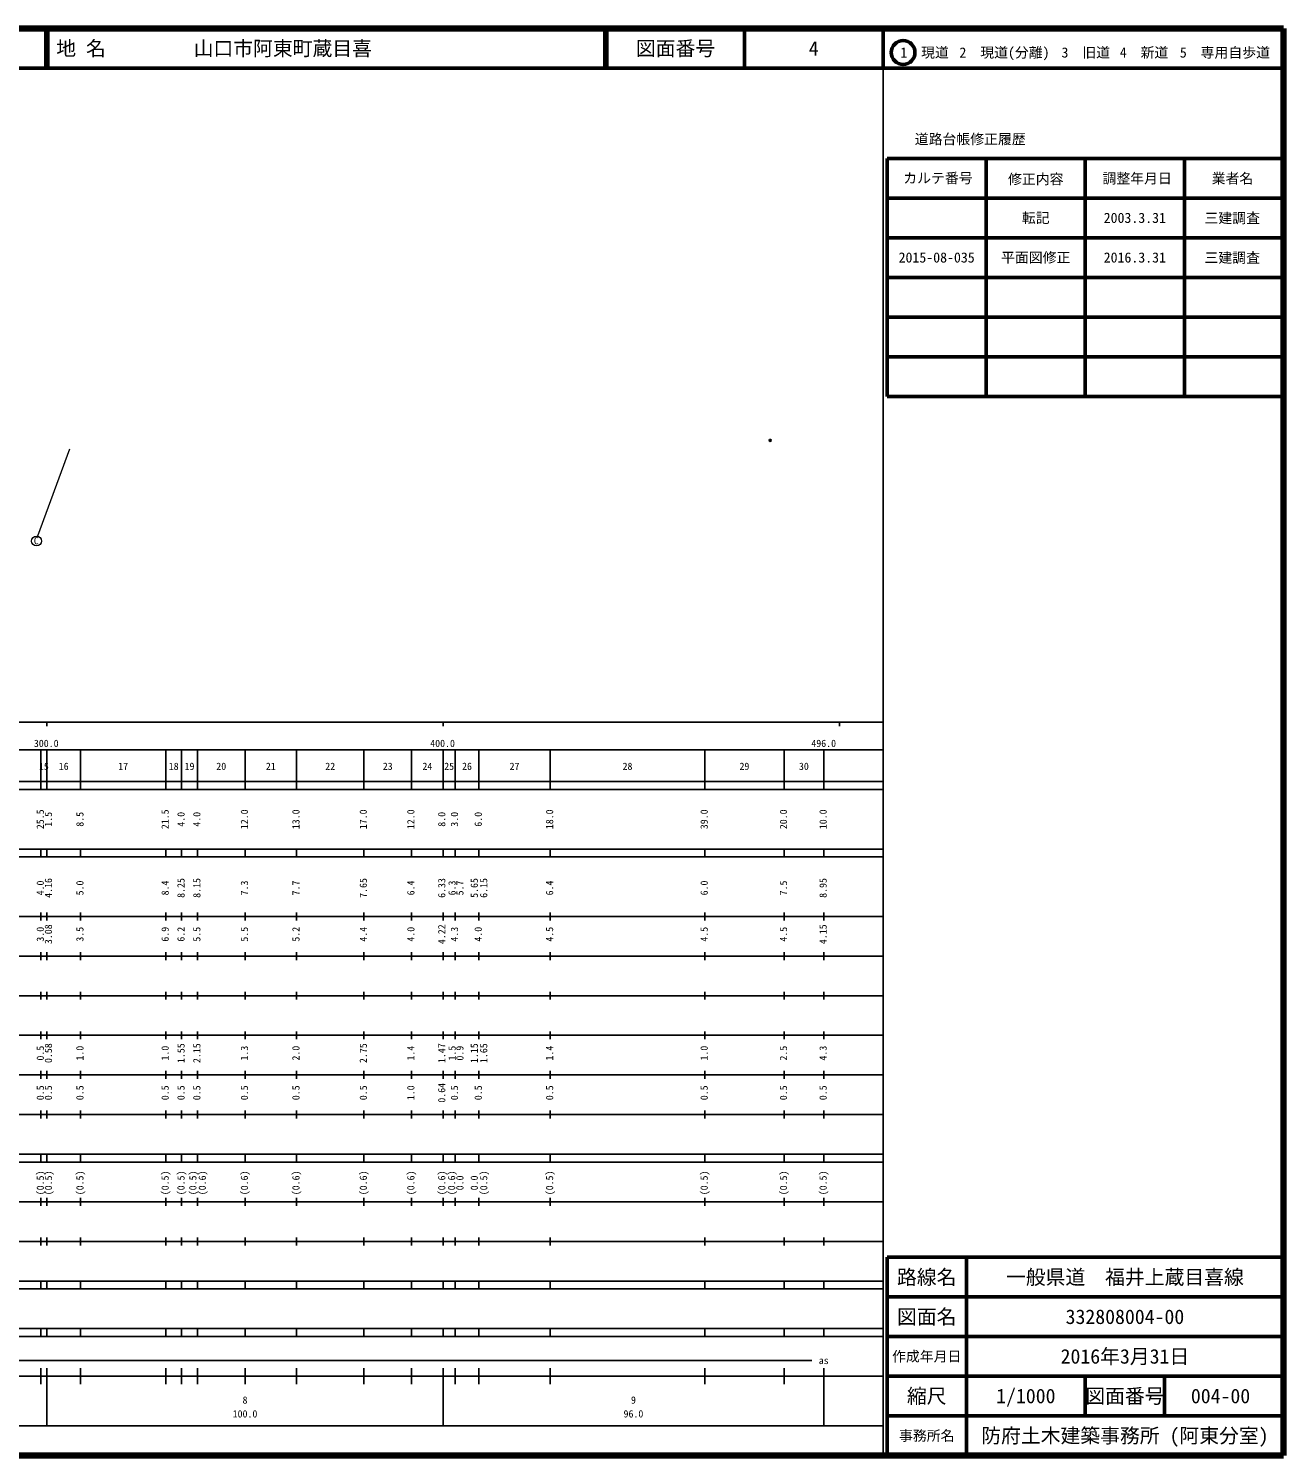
# Model space of a CAD drawing. Units: millimetres on the paper. Extents: x 40 to 680, y 20 to 380.
# Drawn here: x 363.4 to 680, y 20 to 380 of the extents above; entities that cross this region are included whole.
import ezdxf
from ezdxf.enums import TextEntityAlignment as Align

# ---------------------------------------------------------------- set-up
doc = ezdxf.new("R2010")
doc.units = ezdxf.units.MM
doc.header["$PDMODE"] = 32
doc.header["$PDSIZE"] = 0.5
for name, color, linetype, lineweight in [('M-BGD', 7, 'Continuous', 13), ('M-TTL', 2, 'Continuous', 140), ('M-TTL-BAND', 7, 'Continuous', 25), ('M-TTL-FRAM', 2, 'Continuous', 50), ('M-TTL-LINE', 7, 'Continuous', 50)]:
    doc.layers.add(name, color=color, linetype=linetype, lineweight=lineweight)
doc.layers.add('M-OTRS', color=6, linetype='Continuous')
doc.layers.add('M-TTL-TXT', color=7, linetype='Continuous')
doc.styles.add('ＭＳ ゴシック', font='')
doc.styles.get('ＭＳ ゴシック').set_extended_font_data('MS Gothic')

msp = doc.modelspace()

# ---------------------------------------------------------------- linework, layer by layer
at = {"layer": 'M-BGD'}
msp.add_line((373.709, 273.879), (365.676, 251.921), dxfattribs=at)
msp.add_circle((365.393, 250.703), 1.25, dxfattribs=at)
at = {"layer": 'M-OTRS'}
msp.add_point((550.507, 276.104), dxfattribs=at)
at = {"layer": 'M-TTL'}
for p, q in [((680, 380), (40, 380)), ((680, 20), (680, 380)), ((40, 20), (680, 20))]:
    msp.add_line(p, q, dxfattribs=at)
at = {"layer": 'M-TTL-BAND'}
for p, q in [((579, 20), (579, 370)), ((40, 205), (579, 205)), ((368, 205), (368, 204)), ((468, 205), (468, 204)), ((568, 205), (568, 204)), ((68, 198), (579, 198)), ((366.5, 188), (366.5, 198)), ((368, 188), (368, 198)), ((376.5, 188), (376.5, 198)), ((398, 188), (398, 198)), ((402, 188), (402, 198)), ((406, 188), (406, 198)), ((418, 188), (418, 198)), ((431, 188), (431, 198)), ((448, 188), (448, 198)), ((460, 188), (460, 198)), ((468, 188), (468, 198)), ((471, 188), (471, 198)), ((477, 188), (477, 198)), ((495, 188), (495, 198)), ((534, 188), (534, 198)), ((554, 188), (554, 198)), ((564, 188), (564, 198)), ((40, 190), (579, 190)), ((40, 188), (579, 188)), ((40, 173), (579, 173)), ((366.5, 171), (366.5, 173)), ((368, 171), (368, 173)), ((376.5, 171), (376.5, 173)), ((398, 171), (398, 173)), ((402, 171), (402, 173)), ((406, 171), (406, 173)), ((418, 171), (418, 173)), ((431, 171), (431, 173)), ((448, 171), (448, 173)), ((460, 171), (460, 173)), ((468, 171), (468, 173)), ((471, 171), (471, 173)), ((477, 171), (477, 173)), ((495, 171), (495, 173)), ((534, 171), (534, 173)), ((554, 171), (554, 173)), ((564, 171), (564, 173)), ((40, 171), (579, 171)), ((40, 156), (579, 156)), ((366.5, 155), (366.5, 157)), ((368, 155), (368, 157)), ((376.5, 155), (376.5, 157)), ((398, 155), (398, 157)), ((402, 155), (402, 157)), ((406, 155), (406, 157)), ((418, 155), (418, 157)), ((431, 155), (431, 157)), ((448, 155), (448, 157)), ((460, 155), (460, 157)), ((468, 155), (468, 157)), ((471, 155), (471, 157)), ((477, 155), (477, 157)), ((495, 155), (495, 157)), ((534, 155), (534, 157)), ((554, 155), (554, 157)), ((564, 155), (564, 157)), ((46, 146), (579, 146)), ((366.5, 145), (366.5, 147)), ((368, 145), (368, 147)), ((376.5, 145), (376.5, 147)), ((398, 145), (398, 147)), ((402, 145), (402, 147)), ((406, 145), (406, 147)), ((418, 145), (418, 147)), ((431, 145), (431, 147)), ((448, 145), (448, 147)), ((460, 145), (460, 147)), ((468, 145), (468, 147)), ((471, 145), (471, 147)), ((477, 145), (477, 147)), ((495, 145), (495, 147)), ((534, 145), (534, 147)), ((554, 145), (554, 147)), ((564, 145), (564, 147)), ((366.5, 135), (366.5, 137)), ((368, 135), (368, 137)), ((376.5, 135), (376.5, 137)), ((398, 135), (398, 137)), ((402, 135), (402, 137)), ((406, 135), (406, 137)), ((418, 135), (418, 137)), ((431, 135), (431, 137)), ((448, 135), (448, 137)), ((460, 135), (460, 137)), ((468, 135), (468, 137)), ((471, 135), (471, 137)), ((477, 135), (477, 137)), ((495, 135), (495, 137)), ((534, 135), (534, 137)), ((554, 135), (554, 137)), ((564, 135), (564, 137)), ((52, 136), (579, 136)), ((46, 126), (579, 126)), ((366.5, 125), (366.5, 127)), ((368, 125), (368, 127)), ((376.5, 125), (376.5, 127)), ((398, 125), (398, 127)), ((402, 125), (402, 127)), ((406, 125), (406, 127)), ((418, 125), (418, 127)), ((431, 125), (431, 127)), ((448, 125), (448, 127)), ((460, 125), (460, 127)), ((468, 125), (468, 127)), ((471, 125), (471, 127)), ((477, 125), (477, 127)), ((495, 125), (495, 127)), ((534, 125), (534, 127)), ((554, 125), (554, 127)), ((564, 125), (564, 127)), ((52, 116), (579, 116)), ((366.5, 115), (366.5, 117)), ((368, 115), (368, 117)), ((376.5, 115), (376.5, 117)), ((398, 115), (398, 117)), ((402, 115), (402, 117)), ((406, 115), (406, 117)), ((418, 115), (418, 117)), ((431, 115), (431, 117)), ((448, 115), (448, 117)), ((460, 115), (460, 117)), ((468, 115), (468, 117)), ((471, 115), (471, 117)), ((477, 115), (477, 117)), ((495, 115), (495, 117)), ((534, 115), (534, 117)), ((554, 115), (554, 117)), ((564, 115), (564, 117)), ((46, 106), (579, 106)), ((366.5, 105), (366.5, 107)), ((368, 105), (368, 107)), ((376.5, 105), (376.5, 107)), ((398, 105), (398, 107)), ((402, 105), (402, 107)), ((406, 105), (406, 107)), ((418, 105), (418, 107)), ((431, 105), (431, 107)), ((448, 105), (448, 107)), ((460, 105), (460, 107)), ((468, 105), (468, 107)), ((471, 105), (471, 107)), ((477, 105), (477, 107)), ((495, 105), (495, 107)), ((534, 105), (534, 107)), ((554, 105), (554, 107)), ((564, 105), (564, 107)), ((40, 96), (579, 96)), ((40, 94), (579, 94)), ((366.5, 94), (366.5, 96)), ((368, 94), (368, 96)), ((376.5, 94), (376.5, 96)), ((398, 94), (398, 96)), ((402, 94), (402, 96)), ((406, 94), (406, 96)), ((418, 94), (418, 96)), ((431, 94), (431, 96)), ((448, 94), (448, 96)), ((460, 94), (460, 96)), ((468, 94), (468, 96)), ((471, 94), (471, 96)), ((477, 94), (477, 96)), ((495, 94), (495, 96)), ((534, 94), (534, 96)), ((554, 94), (554, 96)), ((564, 94), (564, 96)), ((49, 84), (579, 84)), ((366.5, 83), (366.5, 85)), ((368, 83), (368, 85)), ((376.5, 83), (376.5, 85)), ((398, 83), (398, 85)), ((402, 83), (402, 85)), ((406, 83), (406, 85)), ((418, 83), (418, 85)), ((431, 83), (431, 85)), ((448, 83), (448, 85)), ((460, 83), (460, 85)), ((468, 83), (468, 85)), ((471, 83), (471, 85)), ((477, 83), (477, 85)), ((495, 83), (495, 85)), ((534, 83), (534, 85)), ((554, 83), (554, 85)), ((564, 83), (564, 85)), ((40, 74), (579, 74)), ((366.5, 73), (366.5, 75)), ((368, 73), (368, 75)), ((376.5, 73), (376.5, 75)), ((398, 73), (398, 75)), ((402, 73), (402, 75)), ((406, 73), (406, 75)), ((418, 73), (418, 75)), ((431, 73), (431, 75)), ((448, 73), (448, 75)), ((460, 73), (460, 75)), ((468, 73), (468, 75)), ((471, 73), (471, 75)), ((477, 73), (477, 75)), ((495, 73), (495, 75)), ((534, 73), (534, 75)), ((554, 73), (554, 75)), ((564, 73), (564, 75)), ((40, 64), (579, 64)), ((40, 62), (579, 62)), ((366.5, 62), (366.5, 64)), ((368, 62), (368, 64)), ((376.5, 62), (376.5, 64)), ((398, 62), (398, 64)), ((402, 62), (402, 64)), ((406, 62), (406, 64)), ((418, 62), (418, 64)), ((431, 62), (431, 64)), ((448, 62), (448, 64)), ((460, 62), (460, 64)), ((468, 62), (468, 64)), ((471, 62), (471, 64)), ((477, 62), (477, 64)), ((495, 62), (495, 64)), ((534, 62), (534, 64)), ((554, 62), (554, 64)), ((564, 62), (564, 64)), ((40, 52), (579, 52)), ((366.5, 50), (366.5, 52)), ((368, 50), (368, 52)), ((376.5, 50), (376.5, 52)), ((398, 50), (398, 52)), ((402, 50), (402, 52)), ((406, 50), (406, 52)), ((418, 50), (418, 52)), ((431, 50), (431, 52)), ((448, 50), (448, 52)), ((460, 50), (460, 52)), ((468, 50), (468, 52)), ((471, 50), (471, 52)), ((477, 50), (477, 52)), ((495, 50), (495, 52)), ((534, 50), (534, 52)), ((554, 50), (554, 52)), ((564, 50), (564, 52)), ((40, 50), (579, 50)), ((71, 44), (561, 44)), ((40, 40), (579, 40)), ((366.5, 38), (366.5, 42)), ((368, 27.5), (368, 42)), ((376.5, 38), (376.5, 42)), ((398, 38), (398, 42)), ((402, 38), (402, 42)), ((406, 38), (406, 42)), ((418, 38), (418, 42)), ((431, 38), (431, 42)), ((448, 38), (448, 42)), ((460, 38), (460, 42)), ((468, 27.5), (468, 42)), ((471, 38), (471, 42)), ((477, 38), (477, 42)), ((495, 38), (495, 42)), ((534, 38), (534, 42)), ((554, 38), (554, 42)), ((564, 27.5), (564, 42)), ((68, 27.5), (579, 27.5))]:
    msp.add_line(p, q, dxfattribs=at)
at = {"layer": 'M-TTL-FRAM'}
for p, q in [((580, 347.197), (580, 287.197)), ((580, 347.197), (680, 347.197)), ((580, 287.197), (680, 287.197)), ((680, 70), (580, 70)), ((580, 70), (580, 20))]:
    msp.add_line(p, q, dxfattribs=at)
at = {"layer": 'M-TTL-LINE'}
for p, q in [((367.75, 380), (367.75, 370)), ((368.25, 380), (368.25, 370)), ((508.747, 380), (508.747, 370)), ((509.247, 380), (509.247, 370)), ((543.997, 380), (543.997, 370)), ((579, 380), (579, 370)), ((40, 370), (680, 370)), ((605, 347.197), (605, 287.197)), ((630, 347.197), (630, 287.197)), ((655, 347.197), (655, 287.197)), ((580, 337.197), (680, 337.197)), ((580, 327.197), (680, 327.197)), ((580, 317.197), (680, 317.197)), ((580, 307.197), (680, 307.197)), ((580, 297.197), (680, 297.197)), ((600, 70), (600, 20)), ((680, 60), (580, 60)), ((680, 50), (580, 50)), ((680, 40), (580, 40)), ((630, 40), (630, 30)), ((650, 40), (650, 30)), ((680, 30), (580, 30))]:
    msp.add_line(p, q, dxfattribs=at)
msp.add_circle((584.031, 373.958), 3, dxfattribs=at)

# ---------------------------------------------------------------- texts
at = {"layer": 'M-BGD', "style": 'ＭＳ ゴシック'}
msp.add_text('C', height=1.833, dxfattribs=at).set_placement((364.714, 249.329), align=Align.BOTTOM_LEFT)
msp.add_text('8.0', height=1.833, rotation=90, dxfattribs=at).set_placement((469.084, 180.5), align=Align.BOTTOM_CENTER)
at = {"layer": 'M-TTL-BAND', "style": 'ＭＳ ゴシック'}
for s, p in [('300.0', (367.844, 198.195)), ('400.0', (467.844, 198.195)), ('496.0', (564, 198.195)), ('15', (367.25, 192.405)), ('16', (372.25, 192.405)), ('17', (387.25, 192.405)), ('18', (400, 192.405)), ('19', (404, 192.405)), ('20', (412, 192.405)), ('21', (424.5, 192.405)), ('22', (439.5, 192.405)), ('23', (454, 192.405)), ('24', (464, 192.405)), ('25', (469.5, 192.405)), ('26', (474, 192.405)), ('27', (486, 192.405)), ('28', (514.5, 192.405)), ('29', (544, 192.405)), ('30', (559, 192.405)), ('as', (564, 42.5)), ('8', (418, 32.523)), ('9', (516, 32.523)), ('100.0', (418, 29.033)), ('96.0', (516, 29.033))]:
    msp.add_text(s, height=1.833, dxfattribs=at).set_placement(p, align=Align.BOTTOM_CENTER)
for s, p in [('25.5', (367.797, 180.5)), ('1.5', (369.841, 180.5)), ('8.5', (377.797, 180.5)), ('21.5', (399.297, 180.5)), ('4.0', (403.297, 180.5)), ('4.0', (407.297, 180.5)), ('12.0', (419.297, 180.5)), ('13.0', (432.297, 180.5)), ('17.0', (449.297, 180.5)), ('12.0', (461.297, 180.5)), ('3.0', (472.297, 180.5)), ('6.0', (478.297, 180.5)), ('18.0', (496.297, 180.5)), ('39.0', (535.297, 180.5)), ('20.0', (555.297, 180.5)), ('10.0', (565.297, 180.5)), ('4.0', (367.797, 163.174)), ('4.16', (369.841, 163.174)), ('5.0', (377.797, 163.174)), ('8.4', (399.297, 163.174)), ('8.25', (403.297, 163.174)), ('8.15', (407.297, 163.174)), ('7.3', (419.297, 163.174)), ('7.7', (432.297, 163.174)), ('7.65', (449.297, 163.174)), ('6.4', (461.297, 163.174)), ('6.33', (469.084, 163.174)), ('6.3', (471.685, 163.174)), ('5.7', (473.667, 163.174)), ('5.65', (477.297, 163.174)), ('6.15', (479.667, 163.174)), ('6.4', (496.297, 163.174)), ('6.0', (535.297, 163.174)), ('7.5', (555.297, 163.174)), ('8.95', (565.297, 163.174)), ('3.0', (367.797, 151.5)), ('3.08', (369.841, 151.5)), ('3.5', (377.797, 151.5)), ('6.9', (399.297, 151.5)), ('6.2', (403.297, 151.5)), ('5.5', (407.297, 151.5)), ('5.5', (419.297, 151.5)), ('5.2', (432.297, 151.5)), ('4.4', (449.297, 151.5)), ('4.0', (461.297, 151.5)), ('4.22', (469.084, 151.5)), ('4.3', (472.297, 151.5)), ('4.0', (478.297, 151.5)), ('4.5', (496.297, 151.5)), ('4.5', (535.297, 151.5)), ('4.5', (555.297, 151.5)), ('4.15', (565.297, 151.5)), ('0.5', (367.797, 121.5)), ('0.58', (369.841, 121.5)), ('1.0', (377.797, 121.5)), ('1.0', (399.297, 121.5)), ('1.55', (403.297, 121.5)), ('2.15', (407.297, 121.5)), ('1.3', (419.297, 121.5)), ('2.0', (432.297, 121.5)), ('2.75', (449.297, 121.5)), ('1.4', (461.297, 121.5)), ('1.47', (469.084, 121.5)), ('1.5', (471.713, 121.5)), ('0.9', (473.667, 121.5)), ('1.15', (477.297, 121.5)), ('1.65', (479.667, 121.5)), ('1.4', (496.297, 121.5)), ('1.0', (535.297, 121.5)), ('2.5', (555.297, 121.5)), ('4.3', (565.297, 121.5)), ('0.5', (367.797, 111.5)), ('0.5', (369.841, 111.5)), ('0.5', (377.797, 111.5)), ('0.5', (399.297, 111.5)), ('0.5', (403.297, 111.5)), ('0.5', (407.297, 111.5)), ('0.5', (419.297, 111.5)), ('0.5', (432.297, 111.5)), ('0.5', (449.297, 111.5)), ('1.0', (461.297, 111.5)), ('0.64', (469.084, 111.5)), ('0.5', (472.297, 111.5)), ('0.5', (478.297, 111.5)), ('0.5', (496.297, 111.5)), ('0.5', (535.297, 111.5)), ('0.5', (555.297, 111.5)), ('0.5', (565.297, 111.5)), ('(0.5)', (367.797, 88.764)), ('(0.5)', (369.841, 88.764)), ('(0.5)', (377.797, 88.764)), ('(0.5)', (399.297, 88.764)), ('(0.5)', (403.297, 88.764)), ('(0.5)', (406.297, 88.764)), ('(0.6)', (408.667, 88.764)), ('(0.6)', (419.297, 88.764)), ('(0.6)', (432.297, 88.764)), ('(0.6)', (449.297, 88.764)), ('(0.6)', (461.297, 88.764)), ('(0.6)', (469.084, 88.764)), ('(0.6)', (471.568, 88.764)), ('0.0', (473.667, 88.764)), ('0.0', (477.297, 88.764)), ('(0.5)', (479.667, 88.764)), ('(0.5)', (496.297, 88.764)), ('(0.5)', (535.297, 88.764)), ('(0.5)', (555.297, 88.764)), ('(0.5)', (565.297, 88.764))]:
    msp.add_text(s, height=1.833, rotation=90, dxfattribs=at).set_placement(p, align=Align.BOTTOM_CENTER)
at = {"layer": 'M-TTL-TXT', "style": 'ＭＳ ゴシック'}
for s, p in [('地 名', (370.38, 375)), ('山口市阿東町蔵目喜', (405.024, 375))]:
    msp.add_text(s, height=3.666, dxfattribs=at).set_placement(p, align=Align.MIDDLE_LEFT)
for s, height, p in [('図面番号', 3.666, (526.622, 375)), ('4', 3.666, (561.497, 375)), ('1\u3000現道', 2.566, (589.448, 373.958)), ('2\u3000現道(分離)', 2.566, (609.619, 373.958)), ('3\u3000旧道', 2.566, (630.121, 373.958)), ('4\u3000新道', 2.566, (644.824, 373.958)), ('5\u3000専用自歩道', 2.566, (665.228, 373.958)), ('道路台帳修正履歴', 2.566, (600.968, 352.113)), ('カルテ番号', 2.566, (592.839, 342.277)), ('修正内容', 2.566, (617.509, 342.023)), ('調整年月日', 2.566, (643.089, 342.197)), ('業者名', 2.566, (667.134, 342.197)), ('転記', 2.566, (617.5, 332.245)), ('2003.3.31', 2.566, (642.5, 332.245)), ('三建調査', 2.566, (667.077, 332.189)), ('2015-08-035', 2.566, (592.5, 322.245)), ('平面図修正', 2.566, (617.5, 322.245)), ('2016.3.31', 2.566, (642.5, 322.245)), ('三建調査', 2.566, (667.077, 322.189)), ('路線名', 3.666, (590, 65)), ('路線名', 3.666, (590, 65)), ('一般県道\u3000福井上蔵目喜線', 3.666, (640, 65)), ('図面名', 3.666, (590, 55)), ('図面名', 3.666, (590, 55)), ('332808004-00', 3.666, (640, 55)), ('2016年3月31日', 3.666, (640, 45)), ('作成年月日', 2.566, (590, 45)), ('作成年月日', 2.566, (590, 45)), ('縮尺', 3.666, (590, 35)), ('縮尺', 3.666, (590, 35)), ('1/1000', 3.666, (615, 35)), ('図面番号', 3.666, (640, 35)), ('図面番号', 3.666, (640, 35)), ('004-00', 3.666, (664.125, 35)), ('事務所名', 2.566, (590, 25)), ('事務所名', 2.566, (590, 25)), ('防府土木建築事務所 (阿東分室)', 3.666, (640, 25))]:
    msp.add_text(s, height=height, dxfattribs=at).set_placement(p, align=Align.MIDDLE_CENTER)

doc.saveas('drawing.dxf')
